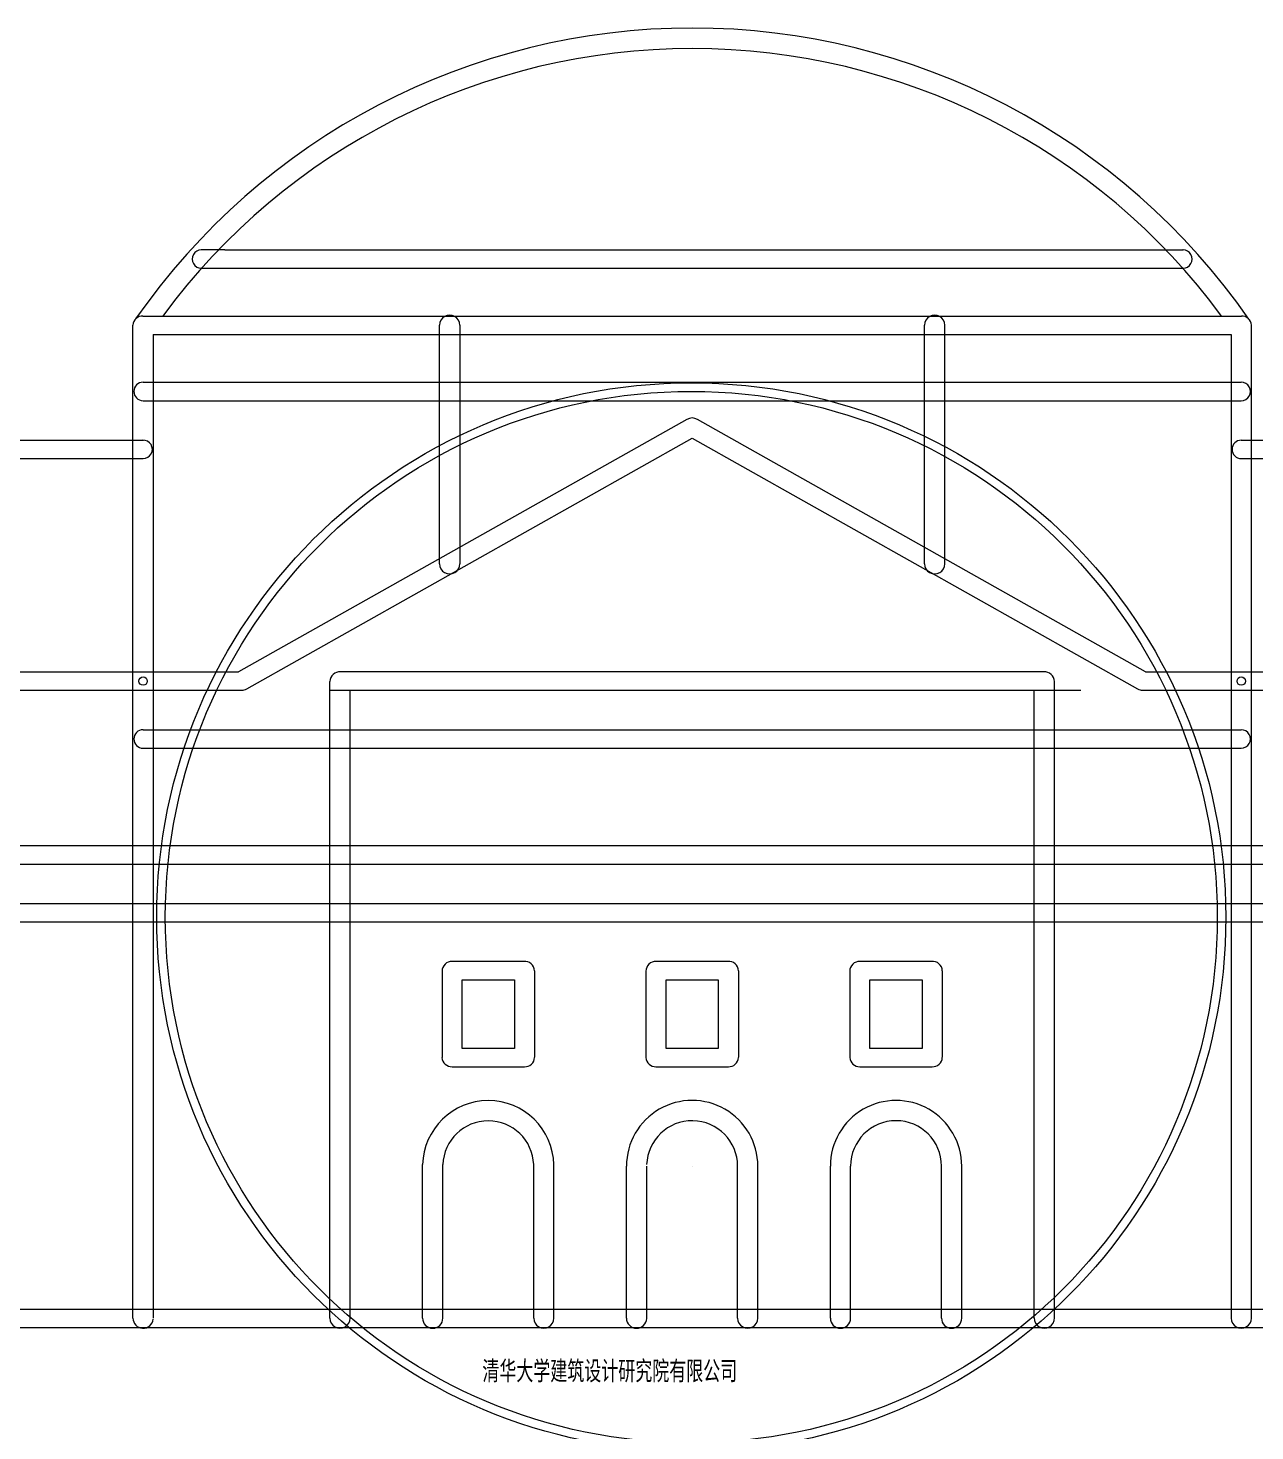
# Model space of a CAD drawing. Header units: millimetres. Extents: x 5 to 599, y 5 to 425.
# Drawn here: x 562.05 to 569.58, y 250.62 to 259.25 of the extents above; entities that cross this region are included whole.
import ezdxf

# ---------------------------------------------------------------- set-up
doc = ezdxf.new("R2010")
doc.units = ezdxf.units.MM
doc.linetypes.add('XKITLINE00', pattern=[0])
doc.layers.add('OtherObjectType', color=1, linetype='Continuous', lineweight=0)
doc.styles.add('SimHei', font='simhei.ttf')

# ---------------------------------------------------------------- blocks, each defined once
blk = doc.blocks.new('*A3')
at = {"layer": 'OtherObjectType', "color": 6, "linetype": 'XKITLINE00', "lineweight": 0}
for p, q in [((563.254, 257.8821), (563.1096, 257.882)), ((563.254, 257.8821), (569.1409, 257.8821)), ((563.1096, 257.7689), (569.1414, 257.7689)), ((562.751, 257.4752), (569.4994, 257.4752)), ((562.6898, 251.3155), (562.6898, 257.4193)), ((564.573, 255.952), (564.573, 257.4186)), ((564.6971, 257.4185), (564.6971, 255.9516)), ((567.5533, 255.952), (567.5533, 257.4186)), ((567.6773, 255.952), (567.6773, 257.4186)), ((569.5607, 251.3155), (569.5607, 257.4193)), ((562.8137, 257.3621), (569.4365, 257.3621)), ((562.8137, 257.3621), (562.8137, 251.3155)), ((569.4365, 257.3621), (569.4365, 251.3156)), ((562.7519, 257.0684), (569.4986, 257.0684)), ((562.7519, 256.955), (569.4984, 256.955)), ((566.0931, 256.8395), (563.3388, 255.2883)), ((568.9114, 255.2883), (566.1574, 256.8395)), ((559.0345, 256.7123), (562.7536, 256.7123)), ((562.7505, 256.7123), (562.7519, 256.7123)), ((563.3885, 255.1831), (566.1252, 256.7246)), ((566.1252, 256.7246), (568.8619, 255.183)), ((569.4984, 256.7122), (573.2057, 256.7122)), ((562.8137, 256.6557), (562.8141, 256.6557)), ((559.0345, 256.5991), (562.7519, 256.5991)), ((569.4984, 256.5991), (573.2053, 256.5991)), ((558.5303, 255.2883), (563.3388, 255.2883)), ((568.2867, 255.2883), (563.9636, 255.2883)), ((568.9114, 255.2883), (573.7095, 255.2883)), ((558.5303, 255.1751), (563.3578, 255.1751)), ((563.3602, 255.1751), (563.3602, 255.1751)), ((563.8995, 251.3155), (563.8995, 255.2299)), ((563.8995, 255.1751), (568.5135, 255.1751)), ((564.0236, 251.3155), (564.0236, 255.1751)), ((568.2269, 251.3155), (568.2269, 255.1751)), ((568.3508, 251.317), (568.3508, 255.2299)), ((568.8926, 255.175), (573.7095, 255.175)), ((562.7519, 254.9323), (569.4986, 254.9323)), ((562.7519, 254.819), (569.4984, 254.819)), ((560.2706, 254.2202), (573.8618, 254.2202)), ((558.3781, 254.1071), (573.8618, 254.1071)), ((558.3672, 253.8642), (573.8762, 253.8642)), ((558.3672, 253.751), (573.8762, 253.751)), ((565.0949, 253.5082), (564.6505, 253.5082)), ((566.3473, 253.5082), (565.903, 253.5082)), ((567.5967, 253.5082), (567.1555, 253.5082)), ((564.5883, 253.4489), (564.5883, 252.9175)), ((565.1569, 253.4515), (565.1569, 252.9197)), ((565.8407, 253.4489), (565.8407, 252.9175)), ((566.4094, 253.4515), (566.4094, 252.9197)), ((567.0932, 253.4487), (567.0932, 252.9175)), ((567.6619, 253.4515), (567.6619, 252.9197)), ((564.7122, 253.3949), (565.0328, 253.3949)), ((564.7122, 252.9742), (564.7122, 253.3949)), ((565.0328, 253.3949), (565.0328, 252.9742)), ((565.9646, 253.395), (566.2854, 253.395)), ((565.9646, 252.9742), (565.9646, 253.395)), ((566.2854, 253.395), (566.2854, 252.9742)), ((567.2175, 253.395), (567.5379, 253.395)), ((567.2175, 252.9742), (567.2175, 253.395)), ((567.5379, 253.395), (567.5379, 252.9742)), ((565.0328, 252.9742), (564.7122, 252.9742)), ((566.2854, 252.9742), (565.9646, 252.9742)), ((567.5379, 252.9742), (567.2175, 252.9742)), ((564.6505, 252.861), (565.0953, 252.861)), ((565.903, 252.861), (566.3477, 252.861)), ((567.1555, 252.861), (567.6002, 252.861)), ((564.4689, 251.3155), (564.4689, 252.2593)), ((564.5933, 251.3155), (564.5933, 252.2593)), ((565.1517, 251.3155), (565.1517, 252.2593)), ((565.2758, 251.3155), (565.2758, 252.2593)), ((565.7216, 251.3156), (565.7216, 252.2502)), ((565.8457, 251.3145), (565.8457, 252.2502)), ((566.1251, 252.2502), (566.1251, 252.2502)), ((566.4045, 251.3156), (566.4045, 252.2503)), ((566.5287, 251.3156), (566.5287, 252.2503)), ((566.9742, 251.3155), (566.9742, 252.2502)), ((567.0984, 251.3155), (567.0984, 252.2502)), ((567.6572, 251.3155), (567.6572, 252.2502)), ((567.7813, 251.3155), (567.7813, 252.2502)), ((558.8517, 251.372), (573.3928, 251.372)), ((558.8517, 251.2589), (573.3928, 251.2589))]:
    blk.add_line(p, q, dxfattribs=at)
at = {"layer": 'OtherObjectType', "color": 7, "linetype": 'XKITLINE00', "lineweight": 0}
for centre, radius in [((566.1198, 253.7806), 3.2842), ((566.1198, 253.7806), 3.2314), ((562.7515, 255.2317), 0.0261), ((569.4988, 255.2316), 0.0262)]:
    blk.add_circle(centre, radius, dxfattribs=at)
at = {"layer": 'OtherObjectType', "color": 6, "linetype": 'XKITLINE00', "lineweight": 0}
for centre, radius, start, end in [((566.1254, 255.0816), 4.1637, 34.76506, 145.21408), ((566.1254, 255.0798), 4.0397, 36.36702, 143.63298), ((563.1096, 257.8255), 0.0566, 89.93911, 270.06089), ((569.1409, 257.819), 0.0631, 89.5102, 90.33368), ((569.1408, 257.8255), 0.0566, 270.00176, 90.04607), ((562.7483, 257.4166), 0.0586, 87.3637, 177.3637), ((564.6351, 257.4187), 0.0621, 359.90866, 180.09258), ((567.6153, 257.4187), 0.062, 359.90851, 180.09273), ((569.5021, 257.4166), 0.0586, 2.6363, 92.6363), ((562.752, 257.0117), 0.0567, 90.09402, 269.90735), ((569.4985, 257.0117), 0.0567, 269.90108, 89.9222), ((566.1252, 256.7874), 0.0612, 58.30079, 121.69751), ((562.752, 256.6557), 0.0566, 269.88643, 91.50381), ((569.4985, 256.6556), 0.0566, 90.13931, 269.86067), ((564.6351, 255.9518), 0.0621, 179.81623, 0.18377), ((567.6153, 255.9517), 0.062, 179.72216, 0.27784), ((563.9608, 255.227), 0.0614, 87.3637, 177.3637), ((568.2895, 255.227), 0.0614, 2.6363, 92.6363), ((563.3592, 255.2331), 0.0579, 268.66612, 300.3688), ((568.8912, 255.233), 0.0579, 239.63063, 271.3339), ((562.7519, 254.8757), 0.0567, 90.04895, 269.9538), ((569.4985, 254.8757), 0.0567, 269.85461, 89.9685), ((564.6489, 253.4476), 0.0606, 88.44611, 178.94898), ((565.0975, 253.449), 0.0595, 2.40678, 95.57314), ((565.9013, 253.4476), 0.0606, 88.44611, 178.94898), ((566.3499, 253.449), 0.0595, 2.40678, 95.57314), ((567.1539, 253.4476), 0.0606, 88.44611, 178.94898), ((567.6025, 253.449), 0.0595, 2.40678, 95.57314), ((564.6485, 252.9214), 0.0604, 183.65158, 271.8977), ((565.098, 252.9199), 0.0589, 267.29218, 357.71467), ((565.901, 252.9214), 0.0604, 183.65158, 271.8977), ((566.3505, 252.9199), 0.0589, 267.29218, 357.71467), ((567.1535, 252.9214), 0.0604, 183.65158, 271.8977), ((567.603, 252.9199), 0.0589, 267.29218, 357.71467), ((564.8724, 252.2493), 0.4035, 1.42014, 178.57986), ((566.1251, 252.2503), 0.4036, 359.98575, 180.01425), ((567.3777, 252.2503), 0.4035, 359.99304, 180.00696), ((564.8724, 252.2494), 0.2793, 2.0379, 177.9621), ((566.125, 252.2497), 0.2795, 0.08956, 178.03739), ((567.3778, 252.2501), 0.2794, 0.02544, 179.97456), ((562.752, 251.3159), 0.0622, 180.38234, 353.6896), ((563.9615, 251.3155), 0.0621, 179.99998, 0.00002), ((564.5311, 251.3156), 0.0622, 180.08695, 359.91305), ((565.2138, 251.3155), 0.0621, 179.9967, 359.99987), ((565.7836, 251.3156), 0.0621, 179.95679, 359.0014), ((566.4666, 251.3155), 0.0621, 179.89298, 0.09329), ((567.0363, 251.3155), 0.0621, 180, 0), ((567.7193, 251.3155), 0.0621, 180, 0), ((568.2888, 251.3153), 0.062, 178.34967, 1.65033), ((569.4986, 251.3155), 0.0621, 179.90291, 0.2282)]:
    blk.add_arc(centre, radius, start, end, dxfattribs=at)
at = {"layer": 'OtherObjectType', "color": 6, "style": 'SimHei', "width": 0.652438}
blk.add_text('清华大学建筑设计研究院有限公司', height=0.117258, dxfattribs=at).set_placement((564.8364, 250.9338))

msp = doc.modelspace()

# ---------------------------------------------------------------- block references
at = {"lineweight": 0}
msp.add_blockref('*A3', (0, 0), dxfattribs=at)

doc.saveas('drawing.dxf')
